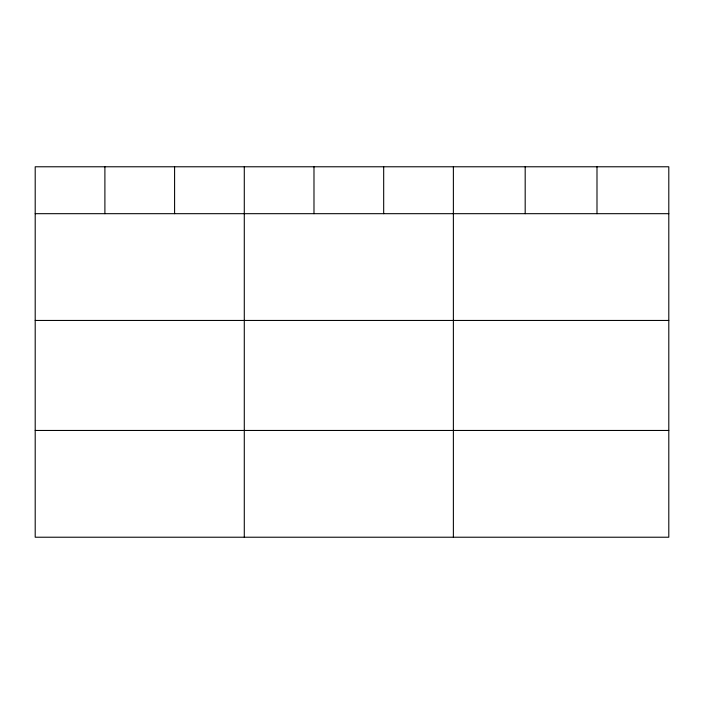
<?xml version="1.0" encoding="UTF-8"?>
<svg xmlns="http://www.w3.org/2000/svg" width="704" height="704" viewBox="0 0 704 704"><rect width="100%" height="100%" fill="white"/><g stroke="black" fill="none" stroke-linecap="round" stroke-linejoin="round"><path stroke-width="1.06" d="M668.8 213.682L668.8 537.222L35.2 537.222L35.2 166.778L668.8 166.778L668.8 213.682L35.2 213.682M35.2 320.452L668.8 320.452M35.2 430.461L668.8 430.461M596.992 166.778L596.992 213.682M525.184 166.778L525.184 213.682M453.376 166.778L453.376 537.222M383.68 166.778L383.68 213.682M313.984 166.778L313.984 213.682M244.288 166.778L244.288 537.222M174.592 166.778L174.592 213.682M104.896 166.778L104.896 213.682"/></g></svg>
